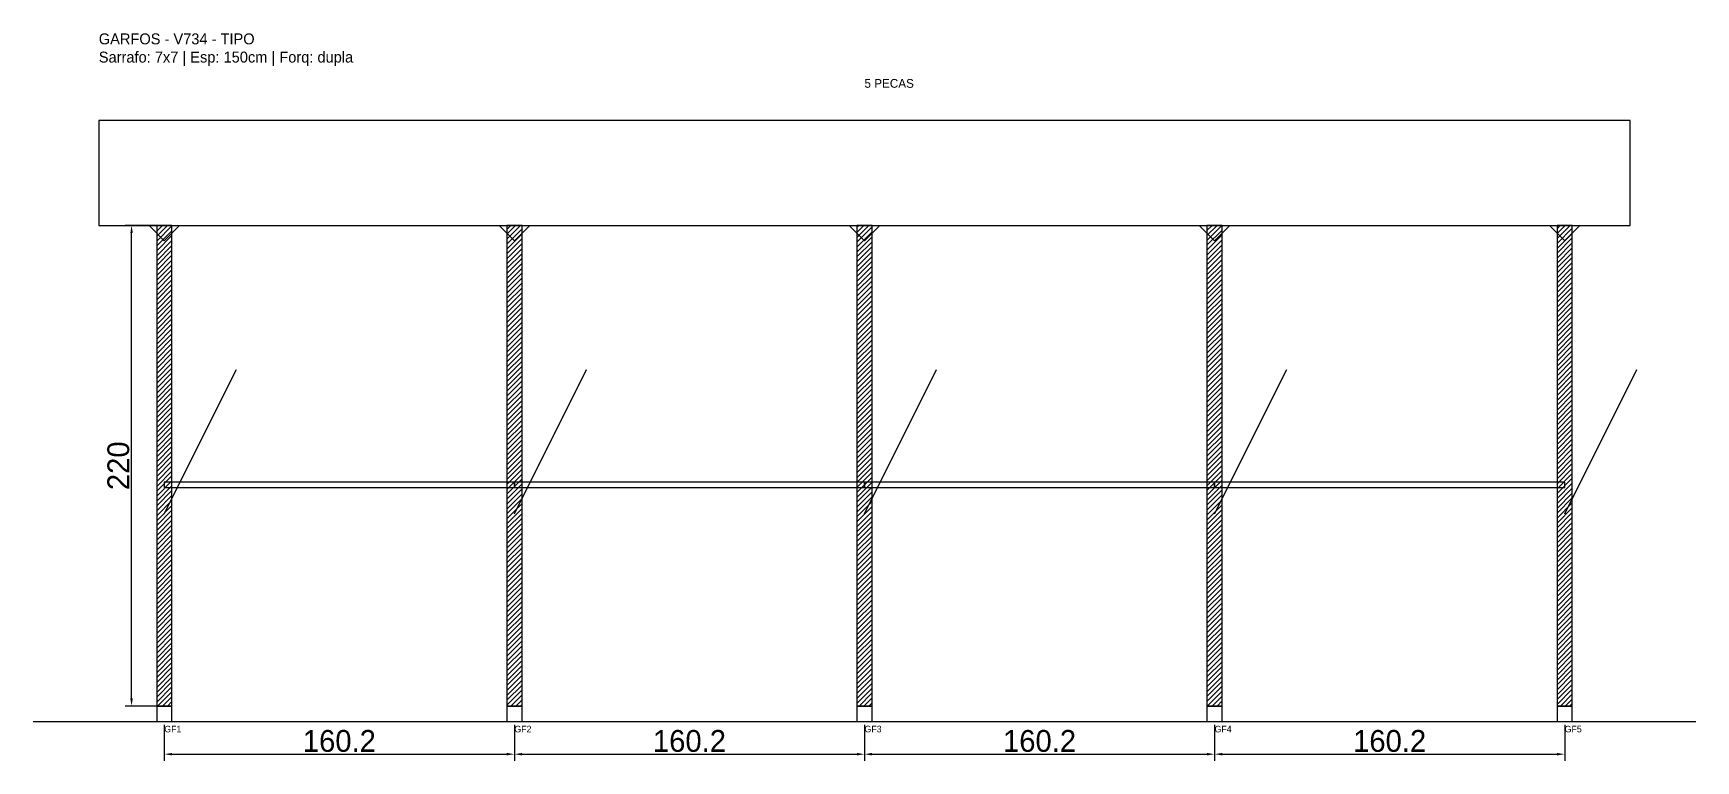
# Model space of a CAD drawing. Header units: metres. Extents: x -30 to 731, y -25 to 308.
import ezdxf

# ---------------------------------------------------------------- set-up
doc = ezdxf.new("R2010")
doc.units = ezdxf.units.M
for name, color, linetype in [('BARRA_ANCORAGEM', 1, 'Continuous'), ('COTA', 241, 'Continuous'), ('GARFOS OK', 3, 'Continuous'), ('NOME DA VIGA', 6, 'Continuous'), ('SARR_7x7', 40, 'Continuous'), ('TIRAS REESCORAMENTO', 252, 'Continuous'), ('VIGAS', 3, 'Continuous')]:
    doc.layers.add(name, color=color, linetype=linetype)
doc.dimstyles.new('EZ DXF', dxfattribs={"dimtxt": 10, "dimasz": 3.5, "dimexe": 3, "dimexo": 1.5, "dimgap": 1, "dimtad": 1, "dimdec": 1, "dimdsep": 46, "dimcen": 2.5, "dimazin": 3, "dimtfac": 1, "dimtmove": 0, "dimatfit": 3})

msp = doc.modelspace()

# ---------------------------------------------------------------- hatches: boundary and pattern name
at = {"layer": 'COTA'}
h = msp.add_hatch(dxfattribs=at)
h.set_pattern_fill('ANSI31', scale=0.5)
h.paths.add_polyline_path([(26.5, 0), (33.5, 0), (33.5, 220), (26.5, 220)])
h = msp.add_hatch(dxfattribs=at)
h.set_pattern_fill('ANSI31', scale=0.5)
h.paths.add_polyline_path([(186.75, 0), (193.75, 0), (193.75, 220), (186.75, 220)])
h = msp.add_hatch(dxfattribs=at)
h.set_pattern_fill('ANSI31', scale=0.5)
h.paths.add_polyline_path([(347, 0), (354, 0), (354, 220), (347, 220)])
h = msp.add_hatch(dxfattribs=at)
h.set_pattern_fill('ANSI31', scale=0.5)
h.paths.add_polyline_path([(507.25, 0), (514.25, 0), (514.25, 220), (507.25, 220)])
h = msp.add_hatch(dxfattribs=at)
h.set_pattern_fill('ANSI31', scale=0.5)
h.paths.add_polyline_path([(667.5, 0), (674.5, 0), (674.5, 220), (667.5, 220)])

# ---------------------------------------------------------------- linework, layer by layer
at = {"layer": 'BARRA_ANCORAGEM'}
for p, q in [((30, 88), (63, 154)), ((190.25, 88), (223.25, 154)), ((350.5, 88), (383.5, 154)), ((510.75, 88), (543.75, 154)), ((671, 88), (704, 154))]:
    msp.add_line(p, q, dxfattribs=at)
at = {"layer": 'GARFOS OK'}
for p, q in [((30, 213), (23, 220)), ((23, 220), (37, 220)), ((30, 213), (37, 220)), ((190.25, 213), (183.25, 220)), ((183.25, 220), (197.25, 220)), ((190.25, 213), (197.25, 220)), ((350.5, 213), (343.5, 220)), ((343.5, 220), (357.5, 220)), ((350.5, 213), (357.5, 220)), ((510.75, 213), (503.75, 220)), ((503.75, 220), (517.75, 220)), ((510.75, 213), (517.75, 220)), ((671, 213), (664, 220)), ((664, 220), (678, 220)), ((671, 213), (678, 220))]:
    msp.add_line(p, q, dxfattribs=at)
at = {"layer": 'GARFOS OK', "linetype": 'CONTINUOUS'}
msp.add_line((-30, -7), (731, -7), dxfattribs=at)
at = {"layer": 'GARFOS OK'}
for points in [[(26.5, 0), (33.5, 0), (33.5, 220), (26.5, 220), (26.5, 0)], [(186.75, 0), (193.75, 0), (193.75, 220), (186.75, 220), (186.75, 0)], [(347, 0), (354, 0), (354, 220), (347, 220), (347, 0)], [(507.25, 0), (514.25, 0), (514.25, 220), (507.25, 220), (507.25, 0)], [(667.5, 0), (674.5, 0), (674.5, 220), (667.5, 220), (667.5, 0)]]:
    msp.add_lwpolyline(points, dxfattribs=at)
at = {"layer": 'SARR_7x7'}
for points in [[(26.5, -7), (33.5, -7), (33.5, 0), (26.5, 0), (26.5, -7)], [(186.75, -7), (193.75, -7), (193.75, 0), (186.75, 0), (186.75, -7)], [(347, -7), (354, -7), (354, 0), (347, 0), (347, -7)], [(507.25, -7), (514.25, -7), (514.25, 0), (507.25, 0), (507.25, -7)], [(667.5, -7), (674.5, -7), (674.5, 0), (667.5, 0), (667.5, -7)]]:
    msp.add_lwpolyline(points, dxfattribs=at)
at = {"layer": 'TIRAS REESCORAMENTO'}
for points in [[(30, 100), (190.25, 100), (190.25, 102.5), (30, 102.5), (30, 100)], [(190.25, 100), (350.5, 100), (350.5, 102.5), (190.25, 102.5), (190.25, 100)], [(350.5, 100), (510.75, 100), (510.75, 102.5), (350.5, 102.5), (350.5, 100)], [(510.75, 100), (671, 100), (671, 102.5), (510.75, 102.5), (510.75, 100)]]:
    msp.add_lwpolyline(points, dxfattribs=at)
at = {"layer": 'VIGAS'}
msp.add_lwpolyline([(0, 220), (701, 220), (701, 268), (0, 268), (0, 220)], dxfattribs=at)

# ---------------------------------------------------------------- texts
at = {"layer": 'NOME DA VIGA'}
for s, height, p in [('5 PECAS', 4, (350.5, 283)), ('GF1', 3, (30, -12)), ('GF2', 3, (190.25, -12)), ('GF3', 3, (350.5, -12)), ('GF4', 3, (510.75, -12)), ('GF5', 3, (671, -12))]:
    msp.add_text(s, height=height, dxfattribs=at).set_placement(p)
at = {"layer": 'NOME DA VIGA', "insert": (0, 293), "char_height": 5, "attachment_point": 7}
msp.add_mtext('GARFOS - V734 - TIPO\\PSarrafo: 7x7 | Esp: 150cm | Forq: dupla', dxfattribs=at)

# ---------------------------------------------------------------- dimensions: what is measured, and where the dimension line sits
at = {"layer": 'COTA'}
msp.add_linear_dim(base=(15, 0), p1=(30, 0), p2=(30, 220), angle=90, dimstyle='EZ DXF', dxfattribs=at).render()
for base, p1, p2 in [((30, -22), (30, -7), (190.25, -7)), ((190.25, -22), (190.25, -7), (350.5, -7)), ((350.5, -22), (350.5, -7), (510.75, -7)), ((510.75, -22), (510.75, -7), (671, -7))]:
    msp.add_linear_dim(base=base, p1=p1, p2=p2, dimstyle='EZ DXF', dxfattribs=at).render()

doc.saveas('drawing.dxf')
